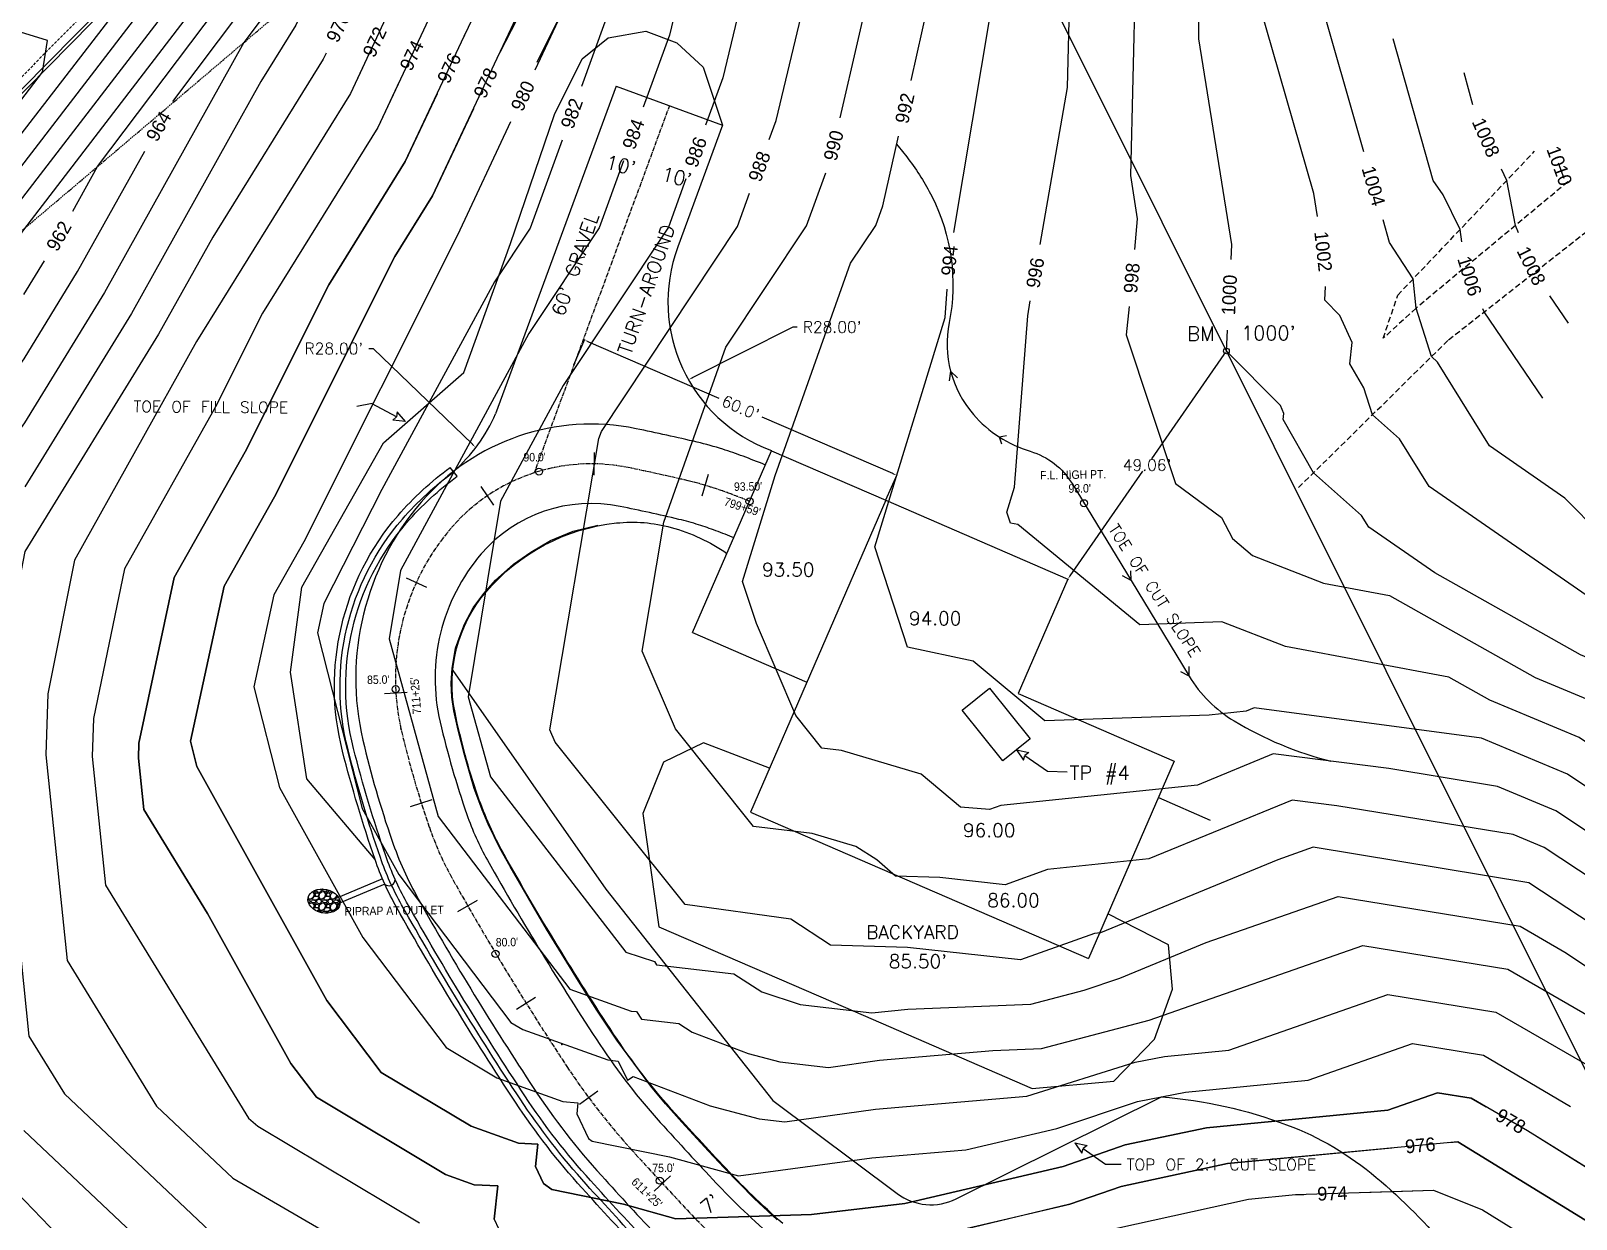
# Model space of a CAD drawing. Header units: inches. Extents: x 798 to 1921, y 392 to 1318.
# Drawn here: x 1027.8 to 1300.5, y 906.6 to 1116.3 of the extents above; entities that cross this region are included whole.
import ezdxf
from ezdxf.enums import TextEntityAlignment as Align

# ---------------------------------------------------------------- set-up
doc = ezdxf.new("R2010")
doc.units = ezdxf.units.IN
doc.header["$MEASUREMENT"] = 0
for name, pattern in [('CENTER2', [1.125, 0.75, -0.125, 0.125, -0.125]), ('DASHED', [0.75, 0.5, -0.25]), ('DASHED2', [0.375, 0.25, -0.125]), ('DASHEDX2', [1.5, 1, -0.5]), ('Solid', [0, 0])]:
    doc.linetypes.add(name, pattern=pattern)
for name, color, linetype in [('BOUNDARY', 6, 'Continuous'), ('CTEXT', 251, 'Continuous'), ('CTR', 251, 'Continuous'), ('CTRINDEX', 7, 'Continuous'), ('D-BLDG', 2, 'Continuous'), ('D-CL', 5, 'CENTER2'), ('D-CONCRETE', 1, 'Continuous'), ('D-SCRATCH', 4, 'Continuous'), ('D-TEXT', 1, 'Continuous'), ('Dim', 2, 'Continuous'), ('EP', 7, 'DASHED'), ('ER', 7, 'DASHEDX2'), ('FLOWLINE', 1, 'Continuous'), ('GRVL DRN LINE', 5, 'Continuous'), ('Index Cont', 8, 'Continuous'), ('LAYER_2', 7, 'Continuous'), ('Object', 4, 'Continuous'), ('TBC', 7, 'Continuous'), ('Text', 3, 'Continuous'), ('TOPS', 1, 'DASHED2')]:
    doc.layers.add(name, color=color, linetype=linetype)
doc.styles.add('ROMANC', font='txt')
doc.styles.add('SPHAND', font='SPHAND', dxfattribs={"bigfont": 'SPHAND'})
doc.styles.get("Standard").update_dxf_attribs({"font": 'txt.shx', "height": 2})
doc.dimstyles.get("Standard").update_dxf_attribs({"dimtxt": 1.5, "dimasz": 0.75, "dimexe": 0.18, "dimexo": 0.0625, "dimgap": 0.09, "dimtad": 0, "dimtih": 1, "dimtoh": 1, "dimzin": 0, "dimdsep": 46, "dimtxsty": 'Standard', "dimcen": 0.09, "dimadec": 0, "dimazin": 0, "dimtfac": 1, "dimtofl": 0, "dimtmove": 0, "dimatfit": 3, "dimfxl": 1, "dimtolj": 1, "dimtzin": 0, "dimarcsym": 0})

# ---------------------------------------------------------------- blocks, each defined once
blk = doc.blocks.new('HOUSE')
at = {"layer": 'D-BLDG'}
for p, q in [((-36.47, 41.09), (-1.47, 41.09)), ((-36.47, 41.09), (-36.47, -18.91)), ((-1.47, 41.09), (-1.47, 19.09)), ((-1.47, 19.09), (28.53, 19.09)), ((28.53, 19.09), (28.53, -18.91)), ((-36.47, -18.91), (28.53, -18.91))]:
    blk.add_line(p, q, dxfattribs=at)
blk = doc.blocks.new('*D4')
at = {"layer": 'Defpoints', "color": 0}
for p in [(1238.83, 1059.83, 1000), (1210.82, 1019.55), (1210.82, 1019.55)]:
    blk.add_point(p, dxfattribs=at)
at = {"layer": 'Dim', "color": 0, "lineweight": -2}
for p, q in [((1238.4, 1059.22), (1225.59, 1040.78)), ((1238.88, 1059.8), (1238.98, 1059.73)), ((1211.25, 1020.16), (1224.07, 1038.6)), ((1210.88, 1019.51), (1210.97, 1019.44))]:
    blk.add_line(p, q, dxfattribs=at)
at = {"layer": 'Dim', "color": 0}
for points in [[(1238.3, 1059.29), (1238.51, 1059.14), (1238.83, 1059.83)], [(1211.15, 1020.23), (1211.35, 1020.09), (1210.82, 1019.55)]]:
    blk.add_solid(points, dxfattribs=at)
at = {"layer": 'Dim', "color": 0, "insert": (1224.83, 1039.69), "char_height": 2, "attachment_point": 5}
blk.add_mtext("\\A1;49.06'", dxfattribs=at)
blk = doc.blocks.new('*D19')
at = {"layer": 'Defpoints', "color": 0}
for p in [(1168.88, 1067.38), (1143.89, 1054.75)]:
    blk.add_point(p, dxfattribs=at)
at = {"layer": 'Dim', "color": 0, "lineweight": -2}
for p, q in [((1162.32, 1064.06), (1144.55, 1055.09)), ((1163.07, 1064.06), (1162.32, 1064.06))]:
    blk.add_line(p, q, dxfattribs=at)
at = {"layer": 'Dim', "color": 0}
blk.add_solid([(1144.5, 1055.2), (1144.61, 1054.98), (1143.89, 1054.75)], dxfattribs=at)
at = {"layer": 'Dim', "color": 0, "insert": (1169.24, 1064.06), "char_height": 2, "attachment_point": 5}
blk.add_mtext("\\A1;R28.00'", dxfattribs=at)
blk = doc.blocks.new('*D20')
at = {"layer": 'Defpoints', "color": 0}
for p in [(1086.12, 1062.28), (1106.28, 1042.85)]:
    blk.add_point(p, dxfattribs=at)
at = {"layer": 'Dim', "color": 0, "lineweight": -2}
for p, q in [((1087.47, 1060.26), (1088.22, 1060.26)), ((1088.22, 1060.26), (1105.74, 1043.37))]:
    blk.add_line(p, q, dxfattribs=at)
at = {"layer": 'Dim', "color": 0}
blk.add_solid([(1105.83, 1043.46), (1105.66, 1043.28), (1106.28, 1042.85)], dxfattribs=at)
at = {"layer": 'Dim', "color": 0, "insert": (1081.3, 1060.26), "char_height": 2, "attachment_point": 5}
blk.add_mtext("\\A1;R28.00'", dxfattribs=at)
blk = doc.blocks.new('Tick')
at = {"layer": 'D-SCRATCH'}
blk.add_line((0, -2), (0, 2), dxfattribs=at)
blk = doc.blocks.new('*D22')
at = {"layer": 'Defpoints', "color": 0}
for p in [(1125.53, 1061.77), (1123.62, 1057.35), (1178.71, 1033.47)]:
    blk.add_point(p, dxfattribs=at)
at = {"layer": 'Dim', "color": 0, "lineweight": -2}
for p, q in [((1123.64, 1057.41), (1125.61, 1061.93)), ((1126.22, 1061.47), (1149.26, 1051.48)), ((1179.94, 1038.19), (1156.9, 1048.17)), ((1178.74, 1033.53), (1180.7, 1038.05))]:
    blk.add_line(p, q, dxfattribs=at)
at = {"layer": 'Dim', "color": 0}
for points in [[(1126.27, 1061.58), (1126.17, 1061.35), (1125.53, 1061.77)], [(1179.99, 1038.3), (1179.89, 1038.07), (1180.63, 1037.89)]]:
    blk.add_solid(points, dxfattribs=at)
at = {"layer": 'Dim', "color": 0, "insert": (1153.08, 1049.83), "char_height": 2, "attachment_point": 5, "rotation": 336.5658}
blk.add_mtext("\\A1;60.0'", dxfattribs=at)

msp = doc.modelspace()

# ---------------------------------------------------------------- hatches: boundary and pattern name
at = {"layer": 'Index Cont'}
h = msp.add_hatch(dxfattribs=at)
h.set_pattern_fill('GRAVEL', color=256, scale=2, style=0)
h.set_pattern_definition([(228.0128, (-113.89928, 200.65287), (-15.999996464, -18.000002683), [0.269072, -26.638176]), (184.9697, (-114.079275, 200.45287), (24.000002103, 1.999982614), [0.461736, -45.71185]), (132.5104, (-114.53928, 200.41287), (19.999981437, -22.000017348), [0.325576, -32.232064]), (267.2737, (-115.319275, 199.91287), (1.9999920355, 40.00000059), [0.420476, -41.627116]), (292.8337, (-115.33928, 199.49287), (-10.000019811, 23.9999928236), [0.41231, -40.818746]), (357.2737, (-115.179275, 199.11287), (-40.00000059, 1.9999920355), [0.420476, -41.627116]), (37.6942, (-114.759275, 199.092866), (-26.0000146912, -19.9999808103), [0.556058, -55.049698]), (72.2553, (-114.319275, 199.432866), (14.0000215254, 43.9999924625), [0.524976, -51.972642]), (121.4296, (-114.159275, 199.93287), (-16.0000164684, 25.999990073), [0.4219, -41.768146]), (175.2364, (-114.37928, 200.29287), (22.000001893, -1.999983065), [0.481664, -23.601526]), (222.3974, (-114.859275, 200.332866), (-24.0000147021, -21.999984164), [0.622896, -61.66675]), (138.8141, (-113.33928, 199.89287), (-14.000005894, 11.999994627), [0.212602, -21.047688]), (171.4692, (-113.49928, 200.03287), (25.9999965696, -4.00001582), [0.404474, -40.043022]), (225, (-113.8993, 200.0929), (-2e-16, -2.0000006), [0.282842, -2.545584]), (203.1986, (-114.03928, 200.33287), (9.99999946, 4.00000265), [0.152316, -15.07923]), (291.8014, (-114.17928, 200.27287), (-1.99999982, 6.00000055), [0.215406, -10.554924]), (30.9638, (-114.09928, 200.07287), (5.999996045, 4.00000497), [0.349858, -11.312046]), (161.5651, (-113.7993, 200.25287), (4.00000087, -1.9999968), [0.252982, -6.071574]), (16.3895, (-115.33928, 200.27287), (20.000004397, 5.99998542), [0.3544, -35.08569]), (70.3462, (-114.99928, 200.37287), (-7.999990495, -22.000004271), [0.297322, -29.434816]), (293.1986, (-113.79928, 200.65287), (-4.00000265, 9.99999946), [0.30463, -14.926916]), (343.6105, (-113.67928, 200.37287), (-20.000004397, 5.99998542), [0.3544, -35.08569]), (339.444, (-115.33928, 199.03287), (-10.00000369, 3.999991993), [0.34176, -16.746248]), (294.7751, (-115.01928, 198.91287), (-9.999984378, 22.000006844), [0.286356, -28.349286]), (66.8014, (-113.77928, 198.65287), (4.00000265, 9.99999946), [0.30463, -14.926916]), (17.354, (-113.65928, 198.93287), (-26.000004038, -7.999989005), [0.335262, -33.190848]), (69.444, (-114.75928, 198.65287), (-3.999991993, -10.00000369), [0.17088, -16.917128]), (101.3099, (-113.89928, 198.65287), (-1.99999526, 8.0000015), [0.10198, -10.096058]), (165.9638, (-113.91928, 198.75287), (6.0000011, -1.99999611), [0.41231, -7.8339]), (186.009, (-114.31928, 198.85287), (19.999999502, 1.999998635), [0.3821, -37.827846]), (303.6901, (-114.0993, 199.89287), (-2.00000267, 3.99999912), [0.288444, -6.922658]), (353.1572, (-113.939275, 199.652866), (33.999998731, -4.000015996), [0.503588, -49.855126]), (60.9454, (-113.43928, 199.59287), (-8.000000054, -14.00000077), [0.205912, -20.385348]), (90, (-113.3393, 199.7729), (-2, 2), [0.12, -1.88]), (120.2564, (-114.35928, 198.91287), (7.999989774, -14.000004912), [0.277848, -27.50704]), (48.0128, (-114.49928, 199.15287), (15.999996464, 18.000002683), [0.538144, -26.369104]), (0, (-114.1393, 199.5529), (2, 2), [0.52, -1.48]), (325.3048, (-113.61928, 199.55287), (-19.999988518, 14.000017219), [0.316228, -31.306548]), (254.0546, (-113.35928, 199.37287), (-1.99999978, -8.000000253), [0.291204, -14.269016]), (207.646, (-113.439275, 199.09287), (-37.9999916144, -20.0000154263), [0.47413, -46.938948]), (175.4261, (-113.859275, 198.872866), (-26.0000011166, 1.9999896023), [0.501598, -49.658148])])
edge = h.paths.add_edge_path()
edge.add_ellipse((1079.568, 962.711), major_axis=(-2.81, 0.607), ratio=0.7263933, start_angle=0, end_angle=360)

# ---------------------------------------------------------------- linework, layer by layer
at = {"layer": 'BOUNDARY'}
msp.add_line((1167.562, 1202.584), (1350.663, 835.652), dxfattribs=at)
at = {"layer": 'CTR'}
msp.add_line((1117.448, 1125.798), (1110.565, 1112.511), dxfattribs=at)
for points, elevation in [([(1192.974, 1292.616), (1187.336, 1266.066), (1179.784, 1242.379), (1174.107, 1230.286), (1155.695, 1200.513), (1147.779, 1188.691), (1142.668, 1174.35), (1107.452, 1122.196), (1103.78, 1114.359)], 976), ([(1198.527, 1288.592), (1194.246, 1268.433), (1184.947, 1239.267), (1181.176, 1231.234), (1163.039, 1201.778), (1153.679, 1187.772), (1147.286, 1169.833), (1115.315, 1122.651), (1110.195, 1111.722)], 978), ([(1209.634, 1280.545), (1208.067, 1273.166), (1195.317, 1233.06), (1175.957, 1199.739), (1168.252, 1188.596), (1162.277, 1176.951), (1156.522, 1160.799), (1131.317, 1123.952), (1125.001, 1106.509)], 982), ([(1215.188, 1276.521), (1202.412, 1230.768), (1194.675, 1219.509), (1182.021, 1197.7), (1176.941, 1190.353), (1164.959, 1167.001), (1161.139, 1156.282), (1144.413, 1131.83), (1140.536, 1115.607), (1135.889, 1102.857)], 984), ([(1220.696, 1273.289), (1219.752, 1265.644), (1209.507, 1228.476), (1194.199, 1206.198), (1188.084, 1195.66), (1185.63, 1192.11), (1167.641, 1157.051), (1165.757, 1151.765), (1157.509, 1139.707), (1149.949, 1108.074), (1146.895, 1099.695)], 986), ([(1158.125, 1097.147), (1159.362, 1100.542), (1170.517, 1147.258), (1194.201, 1193.521), (1216.603, 1226.184), (1224.135, 1253.512), (1226.197, 1270.201)], 988), ([(1052.891, 1103.852), (1093.368, 1157.726), (1131.27, 1216.17), (1142.163, 1244.877), (1143.351, 1252.4), (1134.373, 1253.902), (1132.411, 1255.078), (1124.082, 1268.058)], 964), ([(1183.166, 1107.607), (1190.212, 1138.932), (1198.296, 1154.583), (1207.97, 1186.379), (1224.672, 1212.693), (1230.793, 1221.6), (1232.901, 1229.246), (1237.198, 1264.025)], 992), ([(1035.211, 1084.527), (1039.592, 1092.392), (1091.527, 1161.295), (1123.994, 1211.046), (1126.718, 1218.225), (1127.387, 1225.129), (1124.31, 1225.644), (1117.462, 1229.747), (1114.859, 1233.849), (1108.892, 1241.465)], 962), ([(1190.716, 1080.764), (1198.903, 1129.565), (1214.854, 1182.808), (1236.425, 1216.791)], 994), ([(1205.947, 1078.604), (1210.768, 1106.333), (1211.34, 1130.016), (1211.243, 1144.738), (1221.739, 1179.236), (1236.959, 1203.214)], 996), ([(995.877, 1049.108), (1022.863, 1082.33), (1056.91, 1126.697), (1088.792, 1169.882), (1089.513, 1176.475), (1080.436, 1182.634), (1079.409, 1183.981), (1071.07, 1191.754)], 958), ([(1237.492, 1189.638), (1228.624, 1175.665), (1222.507, 1155.562), (1222.709, 1125.226), (1221.876, 1090.797), (1223.102, 1083.171), (1222.588, 1077.732)], 998), ([(982.329, 1034.671), (989.698, 1046.904), (996.398, 1055.59), (1019.192, 1083.404), (1053.506, 1128.137), (1069.472, 1149.679), (1073.587, 1154.651), (1070.144, 1155.646), (1064.795, 1159.43), (1060.075, 1160.749), (1050.706, 1169.591)], 956), ([(1254.93, 1083.584), (1254.278, 1087.643), (1244.637, 1121.187), (1243.305, 1131.322), (1243.449, 1166.425)], 1002), ([(1263.079, 1094.971), (1255.006, 1123.244), (1252.028, 1145.901), (1252.084, 1159.378)], 1004), ([(966.728, 1017.376), (980.411, 1038.014), (986.243, 1047.696), (1000.12, 1065.687), (1015.52, 1084.478), (1054.123, 1134.492), (1050.161, 1136.167), (1039.547, 1139.147), (1030.409, 1147.914)], 954), ([(1082.864, 1130.505), (1075.999, 1120.375), (1074.588, 1117.364), (1068.399, 1107.394), (1045.604, 1066.474), (1026.758, 1035.839)], 968), ([(952.809, 995.845), (953.164, 1000.477), (953.859, 1004.202), (978.502, 1041.372), (982.788, 1048.488), (1003.843, 1075.783), (1011.849, 1085.552), (1029.866, 1109.049), (1030.76, 1114.673), (1019.023, 1118.249), (1010.235, 1127.268)], 952), ([(1075.103, 1127.247), (1065.43, 1114.302), (1040.841, 1070.16), (1026.689, 1047.155), (1015.62, 1031.616), (1007.993, 1019.07), (1006.704, 1012.336), (1005.997, 989.428), (1009.837, 952.215), (1009.829, 933.62), (1013.738, 924.407), (1022.292, 914.391), (1037.061, 899.082), (1051.17, 885.74), (1061.589, 880.588), (1067.478, 877.102), (1073.28, 877.45), (1072.49, 869.393), (1090.396, 862.251), (1105.362, 858.559), (1130.567, 861.311), (1156.927, 862.372), (1182.787, 865.169), (1190.381, 867.509)], 966), ([(1091.725, 1121.286), (1084.246, 1105.32), (1057.06, 1061.528), (1035.547, 1022.912), (1030.812, 999.303), (1030.48, 988.529), (1034.226, 952.218), (1049.983, 926.544), (1063.483, 913.778), (1090.484, 898.068)], 972), ([(1098.895, 1120.26), (1089.075, 1099.298), (1068.728, 1066.524), (1060.434, 1049.978), (1044.338, 1021.38), (1038.848, 994.958), (1038.64, 988.229), (1040.98, 965.551), (1066.234, 924.403), (1067.869, 922.984), (1096.412, 905.919)], 974), ([(1109.595, 906.563), (1110.211, 912.445), (1106.056, 912.62), (1100.971, 914.449), (1078.212, 928.081), (1073.691, 934.049), (1058.983, 960.554), (1047.734, 978.883), (1046.801, 987.93), (1046.884, 990.614), (1053.128, 1019.849), (1065.619, 1042.041), (1080.396, 1071.519), (1093.904, 1093.276), (1104.739, 1116.405)], 976), ([(1280.393, 1079.124), (1280.056, 1081.261), (1277.098, 1087.415), (1275.313, 1089.958), (1268.288, 1114.945)], 1006), ([(1308.744, 911.754), (1291.961, 922.188), (1282.029, 927.912), (1276.077, 928.892), (1267.307, 925.82), (1235.299, 922.683), (1220.984, 919.675), (1210.044, 915.893), (1182.076, 909.328), (1165.59, 907.38), (1141.633, 906.637), (1132.426, 909.206), (1119.757, 911.787), (1118.299, 912.86), (1116.882, 915.859), (1117.293, 919.787), (1113.875, 919.978), (1105.53, 922.98), (1089.656, 932.488), (1080.046, 945.172), (1057.123, 986.483), (1055.984, 990.951), (1061.919, 1018.317), (1070.805, 1034.104), (1092.065, 1076.514), (1098.732, 1087.254), (1110.565, 1112.511)], 978), ([(1086.356, 1109.824), (1084.246, 1105.32), (1057.06, 1061.528), (1035.547, 1022.912), (1030.812, 999.303), (1030.48, 988.529), (1034.226, 952.218), (1049.983, 926.544), (1063.483, 913.778), (1090.484, 898.068), (1096, 897.815), (1094.884, 889.881), (1112.02, 884.003), (1120.454, 885.033), (1148.744, 885.689), (1167.148, 885.258), (1178.533, 886.49), (1194.217, 891.321), (1213.479, 895.843), (1218.744, 897.663), (1237.576, 901.801)], 972), ([(1092.891, 1107.445), (1089.075, 1099.298), (1068.728, 1066.524), (1060.434, 1049.978), (1044.338, 1021.38), (1038.848, 994.958), (1038.64, 988.229), (1040.98, 965.551), (1066.234, 924.403), (1067.869, 922.984), (1096.412, 905.919)], 974), ([(1282.328, 1103.305), (1280.772, 1108.947)], 1008), ([(1099.504, 1105.231), (1093.904, 1093.276), (1080.396, 1071.519), (1065.619, 1042.041), (1053.128, 1019.849), (1046.884, 990.614), (1046.801, 987.93), (1047.734, 978.883), (1058.983, 960.554), (1073.691, 934.049), (1078.212, 928.081), (1100.971, 914.449), (1106.056, 912.62), (1110.211, 912.445), (1109.595, 906.563), (1110.376, 904.912), (1112.618, 903.262), (1124.303, 900.828), (1129.556, 899.362), (1173.962, 900.515), (1211.189, 909.21), (1220.237, 912.338), (1239.002, 916.384), (1268.027, 919.134)], 976), ([(1105.919, 1102.594), (1098.732, 1087.254), (1092.065, 1076.514), (1070.805, 1034.104), (1061.919, 1018.317), (1055.984, 990.951), (1057.123, 986.483), (1080.046, 945.172), (1089.656, 932.488), (1105.53, 922.98), (1113.875, 919.978), (1117.293, 919.787), (1116.882, 915.859), (1118.299, 912.86), (1119.757, 911.787), (1132.426, 909.206), (1141.633, 906.637), (1165.59, 907.38), (1182.076, 909.328), (1210.044, 915.893), (1220.984, 919.675), (1235.299, 922.683), (1267.307, 925.82), (1276.077, 928.892), (1282.029, 927.912), (1284.648, 926.403)], 978), ([(1121.57, 1097.031), (1115.943, 1081.49), (1109.659, 1072.025), (1089.779, 1035.393), (1079.5, 1015.254), (1078.381, 1010.094), (1086.293, 979.062), (1092.755, 967.418), (1112.542, 941.301), (1114.647, 940.041), (1129.651, 934.69), (1131.455, 934.449), (1133.121, 931.125), (1134.101, 931.74), (1147.704, 926.571), (1156.365, 924.3), (1160.892, 923.774), (1176.921, 926.01), (1203.591, 928.283), (1222.699, 934.262), (1227.894, 935.281), (1239.245, 936.394), (1267.31, 946.226), (1286.354, 943.089), (1312.384, 928.089)], 982), ([(1361.772, 925.7), (1348.12, 941.57), (1339.988, 949.977), (1296.973, 978.65), (1286.649, 982.966), (1267.486, 986.099), (1247.084, 988.698), (1233.725, 983.206), (1198.992, 979.611), (1197.011, 978.899), (1191.912, 979.298), (1184.935, 985.122), (1170.874, 989.301), (1167.417, 989.729), (1162.816, 995.475), (1155.862, 1011.728), (1153.441, 1019.163), (1159.179, 1037.881), (1172.484, 1075.321), (1176.924, 1082.01), (1178.188, 1085.476), (1180.954, 1097.773)], 992), ([(1187.932, 859.211), (1184.205, 858.062), (1165.31, 856.018), (1156.04, 854.152), (1128.514, 852.656), (1103.143, 850.077), (1083.976, 854.819), (1064.966, 862.226), (1065.707, 870.662), (1059.797, 870.072), (1047.038, 876.382), (1021.75, 902.677), (1006.817, 920.163), (999.992, 936.248), (1000.005, 968.712), (997.837, 989.728), (998.774, 1016.711), (1010.038, 1035.194), (1026.619, 1058.471), (1036.077, 1073.846), (1047.913, 1095.093)], 964), ([(1132.437, 1093.387), (1128.139, 1081.594), (1115.727, 1062.897), (1093.036, 1021.085), (1091.062, 1009.037), (1099.721, 977.654), (1122.927, 947.185), (1133.743, 943.286), (1134.682, 943.245), (1135.616, 941.851), (1142.155, 941.104), (1144.545, 939.583), (1154.442, 935.823), (1159.989, 934.368), (1168.577, 933.371), (1177.578, 934.626), (1197.611, 936.334), (1206.162, 936.681), (1225.214, 941.681), (1262.926, 954.893), (1288.517, 950.677), (1305.48, 940.902), (1321.387, 930.343), (1328.209, 923.756)], 984), ([(1290.372, 1080.677), (1289.857, 1082.003), (1288.307, 1089.942), (1287.35, 1091.916)], 1008), ([(1143.443, 1090.224), (1140.335, 1081.698), (1121.794, 1053.768), (1110.692, 1033.311), (1105.03, 998.751), (1108.92, 984.652), (1132.846, 953.719), (1137.867, 952.036), (1138.266, 951.44), (1151.864, 949.889), (1156.835, 946.725), (1163.614, 944.436), (1176.263, 942.968), (1182.626, 943.617), (1204.329, 944.499), (1213.698, 946.992), (1220.011, 949.118), (1235.229, 955.392), (1258.543, 963.559), (1290.68, 958.266), (1298.577, 953.715), (1326.836, 934.957), (1336.547, 925.58), (1341.006, 920.363)], 986), ([(1353.271, 915.833), (1335.85, 936.127), (1332.284, 939.57), (1292.205, 965.971), (1254.159, 972.226), (1247.885, 970.028), (1216.591, 957.132), (1215.521, 957.022), (1202.492, 952.338), (1182.535, 954.542), (1168.949, 954.961), (1161.964, 959.552), (1143.308, 962.104), (1120.338, 990.792), (1119.426, 992.926), (1128.087, 1044.403), (1128.529, 1045.646), (1152.532, 1081.802), (1154.673, 1087.677)], 988), ([(1351.948, 988.481), (1329.912, 1008.031), (1317.451, 1014.813), (1298.58, 1033.881), (1285.286, 1043.088), (1276.097, 1057.887), (1275.024, 1058.843), (1272.321, 1067.403), (1271.805, 1072.58), (1267.639, 1079), (1266.505, 1082.971)], 1004), ([(1026.55, 1069.787), (1030.228, 1075.766)], 962), ([(1376.048, 919.006), (1357.048, 941.093), (1343.187, 955.421), (1299.044, 985.121), (1283.87, 991.463), (1243.737, 996.837), (1242.292, 996.243), (1235.809, 995.572), (1206.783, 994.546), (1194.135, 1005.053), (1182.534, 1007.569), (1176.768, 1025.274), (1189.168, 1065.724), (1189.553, 1070.762)], 994), ([(1374.375, 958.188), (1355.985, 977.199), (1348.973, 981.903), (1328.947, 999.669), (1309.358, 1010.332), (1304.602, 1015.137), (1274.625, 1035.901), (1269.392, 1044.329), (1264.613, 1048.585), (1263.111, 1053.358), (1260.594, 1057.563), (1261.024, 1061.335), (1258.861, 1066.116), (1256.193, 1068.812), (1256.315, 1071.23)], 1002), ([(1299.187, 1064.736), (1295.886, 1069.568)], 1008), ([(1384.913, 918.602), (1365.975, 940.616), (1346.387, 960.866), (1301.116, 991.591), (1285.34, 998.185), (1278.064, 1002.279), (1249.242, 1007.646), (1238.039, 1012.027), (1223.549, 1011.515), (1201.995, 1029.174), (1200.726, 1029.449), (1200.095, 1031.386), (1201.452, 1035.811), (1203.759, 1066.019), (1204.22, 1068.673)], 996), ([(1221.638, 1067.697), (1221.162, 1062.667), (1229.818, 1036.467), (1237.963, 1030.468), (1239.898, 1026.705), (1243.41, 1023.735), (1255.968, 1018.824), (1267.607, 1016.656), (1293.335, 1002.179), (1303.187, 998.061), (1318.493, 987.585), (1327.019, 982.944), (1333.926, 976.817), (1349.586, 966.31), (1374.903, 940.139), (1388.713, 924.085)], 998), ([(1294.694, 1051.504), (1284.297, 1066.724), (1284.076, 1067.276)], 1006), ([(1026.587, 922.214), (1055.274, 895.086), (1063.159, 891.187), (1075.146, 884.09), (1078.158, 884.406), (1080.854, 884.239), (1079.955, 876.223), (1096.692, 869.727), (1107.581, 867.04), (1132.62, 869.966), (1142.308, 870.422), (1160.334, 870), (1181.369, 872.276), (1202.714, 878.852)], 968), ([(1305.458, 904.366), (1279.672, 920.237), (1239.002, 916.384), (1220.237, 912.338), (1211.189, 909.21), (1175.697, 900.703)], 976), ([(1278.062, 920.084), (1279.672, 920.237), (1305.458, 904.366), (1338.009, 874.216), (1351.301, 834.8), (1360.526, 814.26), (1359.223, 802.864), (1358.515, 785.761), (1352.79, 753.831)], 976), ([(1293.354, 921.323), (1308.744, 911.754), (1339.333, 883.394), (1344.51, 877.314), (1358.429, 836.738), (1366.771, 816.948), (1366.956, 814.149), (1365.541, 801.774), (1365.045, 789.798), (1361.136, 768.815), (1359.776, 750.01)], 978), ([(1219.491, 905), (1242.705, 910.084), (1251.049, 910.902), (1275.377, 911.694), (1284.052, 908.245), (1302.171, 896.979)], 974), ([(1219.491, 905), (1242.705, 910.084), (1251.049, 910.902), (1252.497, 910.949)], 974), ([(1262.572, 911.277), (1275.377, 911.694), (1284.052, 908.245), (1302.171, 896.979), (1324.06, 876.915), (1332.886, 867.611), (1343.131, 837.013), (1353.914, 812.782), (1352.905, 803.954), (1351.985, 781.723), (1346.868, 754.487)], 974)]:
    msp.add_lwpolyline(points, dxfattribs=dict(at, elevation=elevation))
at = {"layer": 'CTRINDEX'}
msp.add_line((1122.748, 1122.188), (1117.091, 1110.743), dxfattribs=at)
for points, elevation in [([(1204.081, 1284.569), (1201.157, 1270.799), (1190.111, 1236.154), (1188.246, 1232.182), (1169.894, 1201.779), (1159.58, 1186.855), (1151.904, 1165.316), (1123.178, 1123.106), (1116.774, 1109.435)], 980), ([(1170.629, 1101.021), (1180.364, 1143.095), (1196.096, 1173.551), (1201.085, 1189.95), (1209.7, 1203.521), (1223.698, 1223.892), (1228.518, 1241.379), (1231.698, 1267.113)], 990), ([(1016.844, 1067.585), (1026.551, 1081.217), (1060.313, 1125.256), (1089.685, 1164.863), (1108.459, 1193.557), (1111.477, 1197.569), (1109.279, 1197.697), (1109.499, 1199.763), (1100.124, 1205.606), (1093.945, 1213.712), (1091.693, 1215.81)], 960), ([(1239.646, 1075.96), (1239.781, 1078.625), (1233.943, 1114.922), (1233.772, 1166.387), (1235.508, 1172.094), (1238.026, 1176.061)], 1000), ([(1079.93, 1112.437), (1079.417, 1111.342), (1059.914, 1079.926), (1050.367, 1062.788), (1026.783, 1024.46), (1022.776, 1003.647), (1022.319, 988.829), (1027.471, 938.886), (1033.732, 928.685), (1059.378, 904.432), (1064.729, 901.786), (1082.815, 891.079), (1088.427, 891.027), (1087.42, 883.052), (1102.988, 877.203), (1109.801, 875.522), (1130.796, 878.086), (1137.537, 878.243), (1163.741, 877.629), (1179.951, 879.383), (1202.281, 886.262), (1214.624, 889.16), (1217.998, 890.326), (1222.944, 891.413)], 970), ([(1112.498, 1100.306), (1103.105, 1080.255), (1075.99, 1026.168), (1070.71, 1016.785), (1067.182, 1000.522), (1071.708, 982.773), (1086.4, 956.295), (1101.099, 936.894), (1110.089, 931.51), (1121.695, 927.336), (1124.375, 927.128), (1124.169, 925.154), (1126.222, 920.808), (1126.897, 920.311), (1140.549, 917.583), (1152.74, 914.232), (1176.264, 917.393), (1192.833, 918.806), (1208.899, 922.577), (1223.136, 927.321), (1231.597, 928.982), (1253.276, 931.107), (1271.694, 937.559), (1284.192, 935.5), (1299.586, 926.454)], 980), ([(1359.646, 918.134), (1336.789, 944.532), (1294.902, 972.18), (1289.427, 974.468), (1258.33, 979.553), (1250.43, 980.559), (1225.158, 970.169), (1207.257, 968.316), (1199.752, 965.619), (1188.256, 966.888), (1180.43, 967.13), (1177.148, 969.978), (1173.449, 972.337), (1165.722, 974.634), (1155.362, 975.917), (1141.577, 993.133), (1135.711, 1006.845), (1139.546, 1029.641), (1150.506, 1060.483), (1164.728, 1081.906), (1168.139, 1091.265)], 990), ([(1298.414, 1090.295), (1297.444, 1092.995)], 1010), ([(1389.134, 933.497), (1383.83, 939.662), (1352.785, 971.754), (1341.449, 979.36), (1327.983, 991.306), (1311.36, 1000.355), (1305.258, 1004.531), (1301.33, 1006.173), (1275.618, 1020.642), (1263.964, 1028.714), (1262.687, 1030.77), (1254.203, 1038.327), (1248.857, 1047.715), (1248.983, 1048.814), (1248.352, 1050.208), (1238.832, 1059.832), (1239.017, 1063.496)], 1000)]:
    msp.add_lwpolyline(points, dxfattribs=dict(at, elevation=elevation))
at = {"layer": 'D-BLDG'}
msp.add_line((1226.812, 981.006), (1235.986, 977.028), dxfattribs=at)
at = {"layer": 'D-CL'}
msp.add_line((1140.53, 1103.146), (1116.64, 1038.323), dxfattribs=at)
msp.add_lwpolyline([(1154.656, 1033.292, 0.0099561), (1151.118, 1034.676, 0.0107689), (1147.796, 1035.82, 0.0195803), (1143.814, 1036.926, 0.0074664), (1133.234, 1039.256, 0.2720932), (1102.003, 1028.577, 0.2395439), (1093.238, 992.723, 0.0255987), (1098.151, 975.742, 0.0447393), (1102.302, 966.504, 0.0180523), (1122.422, 933.522, 0.0378577), (1133.723, 918.947, 0.0049937), (1143.697, 908.138, 0.0115495), (1148.162, 903.609, 0.0107407)], format="xyb", dxfattribs=at)
at = {"layer": 'D-CONCRETE'}
for p, q in [((1144.605, 1010.11), (1158.528, 1042.222)), ((1158.528, 1042.222), (1178.712, 1033.47)), ((1144.605, 1010.11), (1164.789, 1001.358))]:
    msp.add_line(p, q, dxfattribs=at)
at = {"layer": 'D-SCRATCH'}
for p, q in [((1131.147, 1106.604), (1109.828, 1048.758)), ((1131.147, 1106.604), (1149.913, 1099.688)), ((1149.913, 1099.688), (1141.994, 1078.2))]:
    msp.add_line(p, q, dxfattribs=at)
for points in [[(1257.863, 853.898, 0.0156765), (1257.417, 855.766, 0.3371), (1229.301, 877.33, 0.0663064), (1210.297, 874.877, -0.0764714), (1193.226, 873.023, -0.0109988), (1173.329, 874.348, -0.059565), (1169.489, 875.156, -0.0466732), (1161.275, 878.822, -0.0442591), (1153.472, 884.177, -0.0091262), (1146.291, 890.326, -0.0109177), (1140.49, 895.712, -0.0113725), (1135.597, 900.678, -0.0050987), (1125.111, 912.048, -0.0377525), (1113.328, 927.251, -0.0179399), (1092.391, 961.554, -0.0448519), (1088.564, 970.068, -0.0206286), (1082.827, 989.182, -0.245573), (1092.626, 1030.794, -0.056421), (1101.824, 1039.28, -0.0149012)], [(1136.325, 901.364, -0.0050987), (1125.853, 912.718, -0.0377525), (1114.162, 927.802, -0.0179399), (1093.263, 962.044, -0.0448519), (1089.509, 970.394, -0.0206286), (1083.796, 989.43, -0.245573), (1093.383, 1030.14, -0.0566031), (1102.447, 1038.497, -0.068685)], [(1259.859, 854.121, 0.0170996), (1259.346, 856.292, 0.3371), (1229.309, 879.33, 0.0663064), (1209.782, 876.809, -0.0764714), (1193.315, 875.021, -0.0109988), (1173.506, 876.34, -0.059565), (1170.131, 877.05, -0.0466732), (1162.257, 880.564, -0.0442591), (1154.745, 885.719, -0.0091262), (1147.62, 891.821, -0.0109177), (1141.882, 897.148, -0.0113725), (1137.053, 902.049, -0.0050987), (1126.595, 913.389, -0.0377525), (1114.997, 928.353, -0.0179399), (1094.135, 962.534, -0.0448519), (1090.454, 970.721, -0.0206286), (1084.764, 989.678, -0.245573), (1094.139, 1029.486, -0.056792), (1103.07, 1037.714, -0.0150903)], [(1160.521, 905.798, -0.0105336), (1155.137, 910.788, -0.0117566), (1151.065, 914.915, -0.0048798), (1141.593, 925.176, -0.0379717), (1130.678, 939.247, -0.018183), (1111.341, 970.963, -0.0446084), (1106.732, 981.228, -0.0326955), (1102.679, 996.019, -0.2308772), (1108.151, 1017.296, -0.1917358), (1131.169, 1029.468, -0.094286), (1140.84, 1028.688, -0.0841604), (1150.672, 1024.103)]]:
    msp.add_lwpolyline(points, format="xyb", dxfattribs=at)
msp.add_arc((1084.073, 1059.744), 28, 310.86011, 336.89845, dxfattribs=at)
for p in [(1093.09, 993.153), (1121.526, 937.407)]:
    msp.add_point(p, dxfattribs=at)
at = {"layer": 'EP', "flags": 128}
msp.add_lwpolyline([(865.837, 612.877), (870.546, 658.541), (875.183, 712.044), (878.33, 764.632), (881.797, 815.299), (883.182, 866.269), (893.641, 927.815), (909.862, 970.164), (935.359, 1009.999), (971.682, 1051.993), (1006.201, 1087.959), (1048.725, 1131.061), (1086.207, 1169.881), (1105.094, 1192.489)], dxfattribs=at)
at = {"layer": 'ER'}
for points in [[(1299.081, 1089.683), (1272.292, 1067.379), (1266.504, 1062.075), (1269.063, 1069.694), (1293.19, 1095.081)], [(1251.57, 1035.733), (1278.04, 1061.815), (1305.513, 1083.367)]]:
    msp.add_lwpolyline(points, dxfattribs=at)
at = {"layer": 'FLOWLINE'}
msp.add_lwpolyline([(867.329, 612.723), (872.039, 658.399), (876.679, 711.934), (879.827, 764.536), (883.296, 815.227), (884.679, 866.122), (895.095, 927.417), (911.208, 969.485), (936.564, 1009.1), (972.791, 1050.982), (1007.276, 1086.913), (1049.799, 1130.014), (1087.323, 1168.877), (1107.38, 1192.886)], dxfattribs=at)
at = {"layer": 'GRVL DRN LINE'}
msp.add_lwpolyline([(1159.557, 906.452), (1155.5, 910.19), (1150.173, 915.614), (1147.442, 918.595), (1142.683, 923.705), (1139.858, 926.955), (1137.247, 930.03), (1131.214, 938.142), (1127.719, 943.487), (1124.479, 948.576), (1122.412, 951.92), (1118.809, 957.788), (1117.183, 960.58), (1114.76, 964.743), (1112.439, 968.812), (1110.588, 972.045), (1108.505, 976.32), (1107.447, 978.841), (1106.089, 982.611), (1105.426, 984.851), (1104.334, 988.525), (1103.245, 992.895), (1102.5, 996.284), (1102.121, 998.698), (1102.027, 1001.19), (1102.17, 1003.822), (1102.785, 1007.355), (1103.401, 1009.153), (1104.352, 1011.628), (1105.867, 1014.499), (1107.792, 1017.038), (1109.847, 1019.371), (1113.004, 1022.178), (1116.05, 1024.323), (1119.536, 1026.354), (1123.514, 1028.025), (1127.886, 1029.114)], dxfattribs=at)
at = {"layer": 'Index Cont'}
msp.add_lwpolyline([(1158.207, 986.178), (1146.539, 990.646), (1139.5, 987.264), (1135.845, 978.201), (1138.637, 958.2), (1171.586, 943.914), (1204.535, 929.628), (1218.977, 930.951), (1226.143, 938.318), (1229.291, 947.18), (1228.614, 955.026), (1217.919, 960.497)], dxfattribs=at)
at = {"layer": 'LAYER_2'}
for points in [[(1157.336, 1039.758, 0.0099561), (1153.538, 1041.245, 0.0107689), (1149.932, 1042.486, 0.0195803), (1145.422, 1043.739, 0.0074664), (1134.638, 1046.114, 0.2720932), (1096.695, 1033.139, 0.2395439), (1086.423, 991.124, 0.0255987), (1091.535, 973.455, 0.0447393), (1096.198, 963.076, 0.0180523), (1116.582, 929.663, 0.0378577), (1128.531, 914.252, 0.0049937), (1138.6, 903.34, 0.0115495)], [(1151.976, 1026.825, 0.0099561), (1148.697, 1028.108, 0.0107689), (1145.66, 1029.154, 0.0195803), (1142.207, 1030.113, 0.0074664), (1131.831, 1032.398, 0.2720932), (1107.312, 1024.014, 0.2395439), (1100.053, 994.322, 0.0255987), (1104.767, 978.029, 0.0447393), (1108.405, 969.931, 0.0180523), (1128.262, 937.381, 0.0378577), (1138.915, 923.643, 0.0049937), (1148.794, 912.936, 0.0115495), (1153.032, 908.638, 0.0107407), (1158.373, 903.682, 0.0099535)], [(1102.28, 1003.407), (1129.285, 964.804), (1158.765, 927.503), (1180.712, 911.106, 0.2828673), (1191.146, 910.161), (1227.366, 928.152)], [(1227.366, 928.152, -0.0699648), (1249.456, 923.233, -0.0865416), (1265.27, 913.937, -0.0838589), (1288.742, 886.035, -0.1398745), (1294.306, 864.613, -0.0501592), (1292.533, 850.397, -0.055697), (1288.282, 838.208, -0.075812), (1281.788, 828.68, -0.0631826), (1271.181, 819.835)]]:
    msp.add_lwpolyline(points, format="xyb", dxfattribs=at)
at = {"layer": 'Object'}
for p, q in [((1129.739, 1115.128), (1136.368, 1116.28)), ((1136.368, 1116.28), (1141.845, 1114.264)), ((1125.127, 1111.384), (1129.739, 1115.128)), ((1141.845, 1114.264), (1146.456, 1109.944)), ((1120.227, 1101.591), (1125.127, 1111.384)), ((1146.456, 1109.944), (1149.913, 1099.688)), ((1112.445, 1078.838), (1120.227, 1101.591)), ((1104.228, 1056.021), (1112.445, 1078.838)), ((1090.063, 1043.608), (1104.228, 1056.021)), ((1088.068, 1050.562), (1085.359, 1050.032)), ((1092.36, 1048.217), (1088.081, 1050.477)), ((1091.709, 1047.633), (1092.36, 1048.217)), ((1093.923, 1047.391), (1091.709, 1047.633)), ((1092.475, 1049.083), (1092.36, 1048.217)), ((1093.923, 1047.391), (1092.475, 1049.083)), ((1075.671, 1018.162), (1090.063, 1043.608)), ((1103.07, 1037.714), (1101.824, 1039.28)), ((1073.667, 1003.112), (1075.671, 1018.162)), ((1076.553, 984.304), (1073.667, 1003.112)), ((1201.801, 989.434, 992.717), (1203.032, 987.578, 992.717)), ((1201.801, 989.434, 992.717), (1203.969, 988.924, 992.717)), ((1203.032, 987.578, 992.717), (1203.251, 988.424, 992.717)), ((1203.969, 988.924, 992.717), (1203.251, 988.424, 992.717)), ((1203.251, 988.424, 992.717), (1207.223, 985.659, 992.717)), ((1207.223, 985.659, 992.717), (1210.719, 985.532, 992.717)), ((1088.564, 970.068), (1076.553, 984.304)), ((1089.9, 966.647), (1081.629, 963.179)), ((1090.287, 965.725), (1082.016, 962.257)), ((1212.066, 920.068, 978), (1214.233, 919.558, 978)), ((1212.066, 920.068, 978), (1213.297, 918.213, 978)), ((1214.233, 919.558, 978), (1213.516, 919.059, 978)), ((1213.297, 918.213, 978), (1213.516, 919.059, 978)), ((1213.516, 919.059, 978), (1217.488, 916.294, 978)), ((1217.488, 916.294, 978), (1220.248, 916.294, 978))]:
    msp.add_line(p, q, dxfattribs=at)
at = {"layer": 'Object', "elevation": 992.717}
msp.add_lwpolyline([(1192.175, 996.435), (1197.001, 1000.326), (1204.214, 991.379), (1199.388, 987.488)], close=True, dxfattribs=at)
at = {"layer": 'Object'}
msp.add_circle((1238.832, 1059.832, 1000), 0.5, dxfattribs=at)
for centre, radius, start, end in [((1168.267, 1068.518), 28, 159.7691, 249.65975), ((1091.029, 966.513), 1.082, 226.70044, 1.71171)]:
    msp.add_arc(centre, radius, start, end, dxfattribs=at)
msp.add_ellipse((1079.568, 962.711), major_axis=(-2.81, 0.607), ratio=0.7263933, dxfattribs=at)
at = {"layer": 'TBC'}
msp.add_lwpolyline([(867.796, 612.813), (872.455, 658.347), (877.297, 711.813), (880.381, 764.396), (883.849, 815.097), (885.408, 866.277), (895.684, 927.017), (911.669, 969.309), (937.116, 1008.758), (973.207, 1050.685), (1007.873, 1086.715), (1050.088, 1129.584), (1087.745, 1168.622), (1107.989, 1192.991)], dxfattribs=at)
at = {"layer": 'Text'}
for p, q in [((1190.155, 1056.251), (1189.923, 1054.567)), ((1190.155, 1056.251), (1191.376, 1055.068)), ((1198.724, 1044.665), (1200.006, 1044.941)), ((1198.724, 1044.665), (1199.157, 1043.427)), ((1221.996, 1019.3), (1220.513, 1020.136)), ((1221.996, 1019.3), (1221.937, 1021.001)), ((1232.257, 1002.41), (1232.232, 1004.11)), ((1232.257, 1002.41), (1230.76, 1003.216))]:
    msp.add_line(p, q, dxfattribs=at)
msp.add_lwpolyline([(1180.627, 1096.322, -0.0117723), (1182.677, 1093.757, -0.0452244), (1186.828, 1087.142, -0.1682269), (1189.893, 1064.853, 0.231202), (1194.167, 1048.637, 0.1426993), (1204.21, 1042.127, -0.1853708), (1211.598, 1036.413), (1221.996, 1019.3), (1232.257, 1002.41, 0.1217376), (1240.172, 994.54, 0.0725808), (1257.285, 987.399)], format="xyb", dxfattribs=at)
at = {"layer": 'Text', "linetype": 'Solid'}
for centre in [(1117.492, 1038.54, 986), (1154.656, 1033.292), (1213.698, 1032.957), (1092.205, 1000.148), (1109.827, 953.403, 982), (1138.825, 913.364)]:
    msp.add_circle(centre, 0.625, dxfattribs=at)
at = {"layer": 'TOPS'}
msp.add_lwpolyline([(902.934, 923.57), (922.33, 964.005), (992.923, 1046.165), (1026.479, 1081.273), (1072.343, 1120.164), (1097.374, 1149.964), (1124.26, 1192.356), (1145.956, 1226.512), (1157.459, 1255.835), (1177.336, 1303.946)], dxfattribs=at)

# ---------------------------------------------------------------- block references
at = {"layer": 'D-BLDG', "rotation": 336.5590398397928}
msp.add_blockref('HOUSE', (1195.824, 981.268), dxfattribs=at)
at = {"layer": 'Object'}
for p, rotation in [((1127.214, 1039.913), 179.1029430679934), ((1146.81, 1036.125), 163.3571401195074), ((1108.357, 1034.258), 214.2844778990023), ((1095.849, 1018.963), 245.4301264102775), ((1092.24, 999.495), 273.5635833975344), ((1096.725, 980.05), 287.5646339929606), ((1104.93, 961.878), 299.886077747922), ((1115.217, 944.728), 302.0271537183918), ((1126.254, 928.054), 306.5902937456099), ((1139.269, 912.884), 312.7649721845247)]:
    msp.add_blockref('Tick', p, dxfattribs=dict(at, rotation=rotation))

# ---------------------------------------------------------------- texts
at = {"layer": 'CTEXT', "style": 'ROMANC'}
for s, rotation, p in [('970', 64.19786, (1082.068, 1117.001, 970)), ('972', 64.89784, (1088.494, 1114.388, 972)), ('974', 64.89784, (1095.029, 1112.009, 974)), ('976', 64.89784, (1101.642, 1109.795, 976)), ('978', 64.89784, (1108.057, 1107.158, 978)), ('980', 64.89899, (1114.636, 1104.87, 980)), ('992', 77.32334, (1182.06, 1102.69, 992)), ('964', 60.39208, (1050.366, 1099.496, 964)), ('982', 70.09588, (1123.286, 1101.77, 982)), ('984', 69.9743, (1134.163, 1098.122, 984)), ('1008', 293.79361, (1284.628, 1097.531, 1008)), ('986', 69.9743, (1145.169, 1094.96, 986)), ('990', 75.68449, (1169.493, 1096.11, 990)), ('988', 69.9743, (1156.399, 1092.412, 988)), ('1010', 289.76956, (1297.613, 1092.524, 1010)), ('1004', 285.93497, (1264.792, 1088.971, 1004)), ('962', 60.37017, (1032.758, 1080.124, 962)), ('1002', 276.39677, (1255.921, 1077.423, 1002)), ('994', 83.36571, (1189.937, 1075.787, 994)), ('1008', 296.39887, (1292.632, 1074.861, 1008)), ('996', 80.13727, (1205.084, 1073.638, 996)), ('998', 84.59288, (1222.113, 1072.715, 998)), ('1006', 287.2685, (1281.747, 1073.065, 1006)), ('1000', 87.10837, (1239.331, 1069.728, 1000)), ('978', 329.73494, (1289.015, 923.886, 978)), ('976', 5.41238, (1273.044, 919.609, 976)), ('974', 1.86433, (1257.534, 911.113, 974))]:
    msp.add_text(s, height=2.4, rotation=rotation, dxfattribs=at).set_placement(p, align=Align.MIDDLE_CENTER)
at = {"layer": 'D-TEXT'}
for s, p in [('93.50', (1156.863, 1020.052)), ('94.00', (1182.795, 1011.423)), ('96.00', (1192.331, 974.038)), ('86.00', (1196.619, 961.655))]:
    msp.add_text(s, height=2.4, dxfattribs=at).set_placement(p)
at = {"layer": 'Text'}
for s, height, rotation, p in [("60' GRAVEL", 2.4, 70.83386, (1121.897, 1065.78)), ('TURN-AROUND', 2.4, 70.83386, (1133.672, 1058.998)), ('TOE OF FILL SLOPE', 2, 359.59059, (1045.924, 1049.05, 998)), ('TOE OF CUT SLOPE', 2, 302.87644, (1217.925, 1028.43, 998))]:
    msp.add_text(s, height=height, rotation=rotation, dxfattribs=at).set_placement(p)
at = {"layer": 'Text', "style": 'SPHAND', "width": 0.92}
for s, rotation, p in [("90.0'", 0.92223, (1114.762, 1040.314, 986)), ("93.50'", 0.92223, (1151.926, 1035.13)), ('F.L. HIGH PT.', 0.92223, (1205.962, 1037.156)), ("93.0'", 0.92223, (1210.968, 1034.795)), ("799+59'", 342.32149, (1150.042, 1032.605)), ("85.0'", 0.92223, (1087.169, 1001.03)), ("711+25'", 94.22825, (1096.73, 995.772)), ('RIPRAP AT OUTLET', 0.92223, (1083.184, 960.153)), ("80.0'", 0.92223, (1109.883, 954.695, 982)), ("75.0'", 0.92223, (1137.513, 914.841)), ("611+25'", 315.85147, (1133.674, 912.979))]:
    msp.add_text(s, height=1.5, rotation=rotation, dxfattribs=at).set_placement(p)
at = {"layer": 'Text'}
for s, height, p in [('BACKYARD', 2.4, (1175.233, 956.039, 1976)), ("85.50'", 2.4, (1179.225, 950.866, 988)), ('TOP OF 2:1 CUT SLOPE', 2, (1221.233, 915.193, 1976))]:
    msp.add_text(s, height=height, dxfattribs=at).set_placement(p)
at = {"layer": 'Text', "char_height": 2.5, "attachment_point": 1}
for s, insert, width, rotation in [("10'", (1129.625, 1094.508, 1976), 5.36209, 345.99874), ("10'", (1139.499, 1092.415, 1976), 5.36209, 345.99874), ("7'", (1145.674, 909.179, 986), 5.3621, 40)]:
    msp.add_mtext(s, dxfattribs=dict(at, insert=insert, width=width, rotation=rotation))
for s, insert, width in [('BM', (1231.912, 1064.135, 1000), 5.21424), ("1000'", (1241.409, 1064.247), 5.2142), ('TP #4', (1211.164, 986.612, 992.717), 13.1562)]:
    msp.add_mtext(s, dxfattribs=dict(at, insert=insert, width=width))

# ---------------------------------------------------------------- dimensions: what is measured, and where the dimension line sits
at = {"layer": 'Dim'}
for center, mpoint, picture, middle in [((1168.877, 1067.377), (1143.885, 1054.75), '*D19', (1169.235, 1064.063)), ((1086.12, 1062.282), (1106.284, 1042.855), '*D20', (1081.304, 1060.258))]:
    dim = msp.add_radius_dim(center=center, mpoint=mpoint, dimstyle='Standard', override={"dimgap": 1, "dimpost": "'"}, dxfattribs=at)
    dim.commit()
    dim.dimension.update_dxf_attribs({"geometry": picture, "text_midpoint": middle, "dimtype": 164})
dim = msp.add_aligned_dim(p1=(1178.712, 1033.47), p2=(1123.62, 1057.35), distance=-4.815, text="60.0'", dimstyle='Standard', override={"dimgap": 1, "dimtih": 0, "dimpost": "'"}, dxfattribs=at)
dim.commit()
dim.dimension.update_dxf_attribs({"geometry": '*D22', "text_midpoint": (1153.081, 1049.827)})
dim = msp.add_aligned_dim(p1=(1238.832, 1059.832, 1000), p2=(1210.824, 1019.547), distance=0, dimstyle='Standard', override={"dimpost": "'"}, dxfattribs=at)
dim.commit()
dim.dimension.update_dxf_attribs({"geometry": '*D4', "text_midpoint": (1224.828, 1039.689)})

doc.saveas('drawing.dxf')
